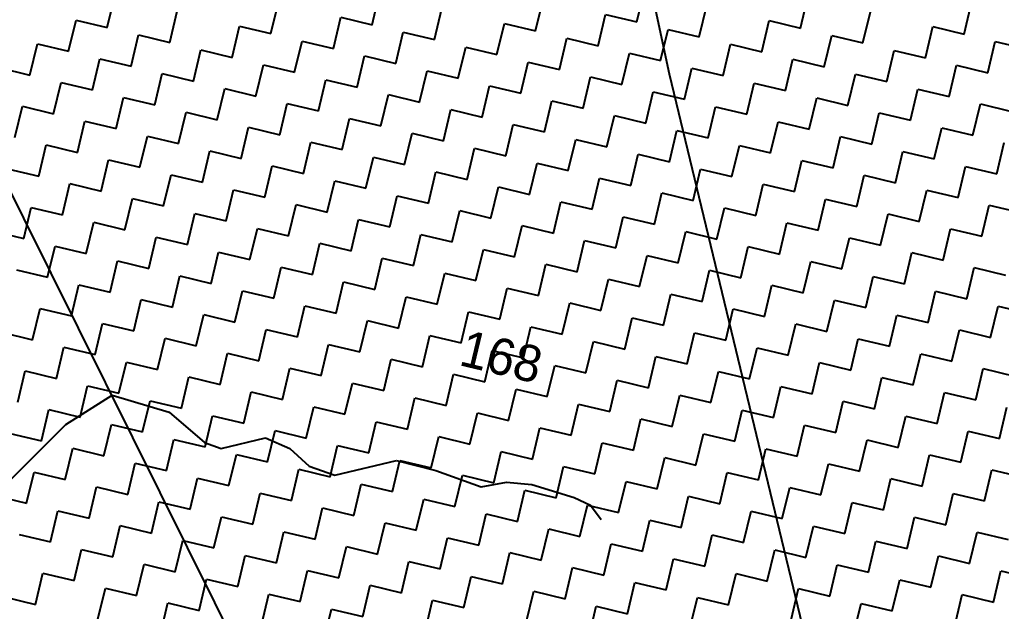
# Model space of a CAD drawing. Header units: metres. Extents: x 318142 to 321969, y 1858939 to 1863690.
# Drawn here: x 318582 to 319083, y 1861730 to 1862032 of the extents above; entities that cross this region are included whole.
import ezdxf

# ---------------------------------------------------------------- set-up
doc = ezdxf.new("R2010")
doc.units = ezdxf.units.M
for name, color, linetype in [('LINE_WATER', 4, 'Continuous'), ('POLY_HATCH', 12, 'Continuous'), ('POLY_PARCEL', 6, 'Continuous'), ('TEXT_PARCEL', 7, 'Continuous')]:
    doc.layers.add(name, color=color, linetype=linetype)
doc.styles.add('TEXT_MAP', font='')
doc.styles.get('TEXT_MAP').set_extended_font_data('Kruti Dev 050')

msp = doc.modelspace()

# ---------------------------------------------------------------- linework, layer by layer
at = {"layer": 'LINE_WATER'}
for p, q in [((318605.4, 1861825.58), (318628.99, 1861840.58)), ((318628.99, 1861840.58), (318658.14, 1861831.79)), ((318658.14, 1861831.79), (318676.31, 1861816.28)), ((318571.86, 1861791.96), (318605.4, 1861825.58)), ((318684.72, 1861813.21), (318707.48, 1861818.61)), ((318707.48, 1861818.61), (318719.82, 1861813.2)), ((318676.31, 1861816.28), (318684.72, 1861813.21)), ((318719.82, 1861813.2), (318729.68, 1861804.27)), ((318729.68, 1861804.27), (318742.89, 1861799.53)), ((318742.89, 1861799.53), (318774.26, 1861807.12)), ((318774.26, 1861807.12), (318794.47, 1861801.93)), ((318794.47, 1861801.93), (318817.58, 1861793.58)), ((318817.58, 1861793.58), (318830.57, 1861796.02)), ((318830.57, 1861796.02), (318843.44, 1861794.87)), ((318843.44, 1861794.87), (318865.18, 1861788.16)), ((318865.18, 1861788.16), (318873.39, 1861784.24)), ((318873.39, 1861784.24), (318878.89, 1861777.02))]:
    msp.add_line(p, q, dxfattribs=at)
at = {"layer": 'POLY_HATCH', "linetype": 'Continuous'}
for p, q in [((318626.55, 1862028.44), (318630.36, 1862044.4)), ((318761.84, 1862029.86), (318765.66, 1862045.82)), ((318897.14, 1862031.28), (318900.95, 1862047.24)), ((318710.15, 1862025.34), (318713.97, 1862041.3)), ((318845.45, 1862026.76), (318849.26, 1862042.72)), ((318929.05, 1862023.66), (318932.87, 1862039.62)), ((318980.74, 1862028.18), (318984.55, 1862044.14)), ((319064.35, 1862025.08), (319068.16, 1862041.04)), ((318658.47, 1862020.82), (318662.28, 1862036.78)), ((318793.76, 1862022.24), (318797.57, 1862038.2)), ((318877.37, 1862019.14), (318881.18, 1862035.1)), ((318881.18, 1862035.1), (318897.14, 1862031.28)), ((319012.66, 1862020.56), (319016.47, 1862036.52)), ((318606.78, 1862016.3), (318610.59, 1862032.25)), ((318610.59, 1862032.25), (318626.55, 1862028.44)), ((318742.07, 1862017.72), (318745.88, 1862033.67)), ((318745.88, 1862033.67), (318761.84, 1862029.86)), ((318825.68, 1862014.61), (318829.49, 1862030.57)), ((318829.49, 1862030.57), (318845.45, 1862026.76)), ((318960.97, 1862016.03), (318964.78, 1862031.99)), ((318964.78, 1862031.99), (318980.74, 1862028.18)), ((318638.7, 1862008.67), (318642.51, 1862024.63)), ((318642.51, 1862024.63), (318658.47, 1862020.82)), ((318690.38, 1862013.19), (318694.2, 1862029.15)), ((318694.2, 1862029.15), (318710.15, 1862025.34)), ((318773.99, 1862010.09), (318777.8, 1862026.05)), ((318777.8, 1862026.05), (318793.76, 1862022.24)), ((318909.28, 1862011.51), (318913.1, 1862027.47)), ((318913.1, 1862027.47), (318929.05, 1862023.66)), ((318992.89, 1862008.41), (318996.7, 1862024.37)), ((318996.7, 1862024.37), (319012.66, 1862020.56)), ((319044.58, 1862012.93), (319048.39, 1862028.89)), ((319048.39, 1862028.89), (319064.35, 1862025.08)), ((318587.01, 1862004.15), (318590.82, 1862020.11)), ((318590.82, 1862020.11), (318606.78, 1862016.3)), ((318722.3, 1862005.57), (318726.11, 1862021.53)), ((318726.11, 1862021.53), (318742.07, 1862017.72)), ((318857.59, 1862006.99), (318861.41, 1862022.95)), ((318861.41, 1862022.95), (318877.37, 1862019.14)), ((318941.2, 1862003.89), (318945.01, 1862019.85)), ((318945.01, 1862019.85), (318960.97, 1862016.03)), ((319076.49, 1862005.31), (319080.31, 1862021.27)), ((319080.31, 1862021.27), (319096.26, 1862017.46)), ((318670.61, 1862001.05), (318674.43, 1862017.01)), ((318674.43, 1862017.01), (318690.38, 1862013.19)), ((318805.91, 1862002.47), (318809.72, 1862018.43)), ((318809.72, 1862018.43), (318825.68, 1862014.61)), ((318889.51, 1861999.37), (318893.32, 1862015.32)), ((318893.32, 1862015.32), (318909.28, 1862011.51)), ((319024.81, 1862000.79), (319028.62, 1862016.75)), ((319028.62, 1862016.75), (319044.58, 1862012.93)), ((318618.93, 1861996.52), (318622.74, 1862012.48)), ((318622.74, 1862012.48), (318638.7, 1862008.67)), ((318702.53, 1861993.42), (318706.34, 1862009.38)), ((318706.34, 1862009.38), (318722.3, 1862005.57)), ((318754.22, 1861997.95), (318758.03, 1862013.9)), ((318758.03, 1862013.9), (318773.99, 1862010.09)), ((318837.82, 1861994.84), (318841.64, 1862010.8)), ((318841.64, 1862010.8), (318857.59, 1862006.99)), ((318973.12, 1861996.26), (318976.93, 1862012.22)), ((318976.93, 1862012.22), (318992.89, 1862008.41)), ((318571.05, 1862007.96), (318587.01, 1862004.15)), ((318650.84, 1861988.9), (318654.65, 1862004.86)), ((318654.65, 1862004.86), (318670.61, 1862001.05)), ((318786.14, 1861990.32), (318789.95, 1862006.28)), ((318789.95, 1862006.28), (318805.91, 1862002.47)), ((318921.43, 1861991.74), (318925.24, 1862007.7)), ((318925.24, 1862007.7), (318941.2, 1862003.89)), ((319005.04, 1861988.64), (319008.85, 1862004.6)), ((319008.85, 1862004.6), (319024.81, 1862000.79)), ((319056.72, 1861993.16), (319060.54, 1862009.12)), ((319060.54, 1862009.12), (319076.49, 1862005.31)), ((318599.15, 1861984.38), (318602.97, 1862000.34)), ((318602.97, 1862000.34), (318618.93, 1861996.52)), ((318734.45, 1861985.8), (318738.26, 1862001.76)), ((318738.26, 1862001.76), (318754.22, 1861997.95)), ((318869.74, 1861987.22), (318873.55, 1862003.18)), ((318873.55, 1862003.18), (318889.51, 1861999.37)), ((318953.35, 1861984.12), (318957.16, 1862000.08)), ((318957.16, 1862000.08), (318973.12, 1861996.26)), ((318682.76, 1861981.28), (318686.57, 1861997.23)), ((318686.57, 1861997.23), (318702.53, 1861993.42)), ((318818.05, 1861982.7), (318821.87, 1861998.66)), ((318821.87, 1861998.66), (318837.82, 1861994.84)), ((318901.66, 1861979.6), (318905.47, 1861995.55)), ((318905.47, 1861995.55), (318921.43, 1861991.74)), ((319036.95, 1861981.02), (319040.76, 1861996.97)), ((319040.76, 1861996.97), (319056.72, 1861993.16)), ((318631.07, 1861976.75), (318634.88, 1861992.71)), ((318634.88, 1861992.71), (318650.84, 1861988.9)), ((318714.68, 1861973.65), (318718.49, 1861989.61)), ((318718.49, 1861989.61), (318734.45, 1861985.8)), ((318766.37, 1861978.17), (318770.18, 1861994.13)), ((318770.18, 1861994.13), (318786.14, 1861990.32)), ((318849.97, 1861975.07), (318853.78, 1861991.03)), ((318853.78, 1861991.03), (318869.74, 1861987.22)), ((318985.26, 1861976.49), (318989.08, 1861992.45)), ((318989.08, 1861992.45), (319005.04, 1861988.64)), ((319068.87, 1861973.39), (319072.68, 1861989.35)), ((319072.68, 1861989.35), (319088.64, 1861985.54)), ((318579.38, 1861972.23), (318583.2, 1861988.19)), ((318583.2, 1861988.19), (318599.15, 1861984.38)), ((318662.99, 1861969.13), (318666.8, 1861985.09)), ((318666.8, 1861985.09), (318682.76, 1861981.28)), ((318798.28, 1861970.55), (318802.09, 1861986.51)), ((318802.09, 1861986.51), (318818.05, 1861982.7)), ((318933.58, 1861971.97), (318937.39, 1861987.93)), ((318937.39, 1861987.93), (318953.35, 1861984.12)), ((319017.18, 1861968.87), (319020.99, 1861984.83)), ((319020.99, 1861984.83), (319036.95, 1861981.02)), ((318611.3, 1861964.61), (318615.11, 1861980.57)), ((318615.11, 1861980.57), (318631.07, 1861976.75)), ((318746.59, 1861966.03), (318750.41, 1861981.99)), ((318750.41, 1861981.99), (318766.37, 1861978.17)), ((318881.89, 1861967.45), (318885.7, 1861983.41)), ((318885.7, 1861983.41), (318901.66, 1861979.6)), ((318965.49, 1861964.35), (318969.31, 1861980.31)), ((318969.31, 1861980.31), (318985.26, 1861976.49)), ((318694.91, 1861961.51), (318698.72, 1861977.46)), ((318698.72, 1861977.46), (318714.68, 1861973.65)), ((318778.51, 1861958.4), (318782.32, 1861974.36)), ((318782.32, 1861974.36), (318798.28, 1861970.55)), ((318830.2, 1861962.93), (318834.01, 1861978.88)), ((318834.01, 1861978.88), (318849.97, 1861975.07)), ((318913.81, 1861959.82), (318917.62, 1861975.78)), ((318917.62, 1861975.78), (318933.58, 1861971.97)), ((319049.1, 1861961.24), (319052.91, 1861977.2)), ((319052.91, 1861977.2), (319068.87, 1861973.39)), ((318643.22, 1861956.98), (318647.03, 1861972.94)), ((318647.03, 1861972.94), (318662.99, 1861969.13)), ((318726.82, 1861953.88), (318730.64, 1861969.84)), ((318730.64, 1861969.84), (318746.59, 1861966.03)), ((318862.12, 1861955.3), (318865.93, 1861971.26)), ((318865.93, 1861971.26), (318881.89, 1861967.45)), ((318997.41, 1861956.72), (319001.22, 1861972.68)), ((319001.22, 1861972.68), (319017.18, 1861968.87)), ((319081.02, 1861953.62), (319084.83, 1861969.58)), ((318591.53, 1861952.46), (318595.34, 1861968.42)), ((318595.34, 1861968.42), (318611.3, 1861964.61)), ((318675.14, 1861949.36), (318678.95, 1861965.32)), ((318678.95, 1861965.32), (318694.91, 1861961.51)), ((318810.43, 1861950.78), (318814.24, 1861966.74)), ((318814.24, 1861966.74), (318830.2, 1861962.93)), ((318945.72, 1861952.2), (318949.53, 1861968.16)), ((318949.53, 1861968.16), (318965.49, 1861964.35)), ((319029.33, 1861949.1), (319033.14, 1861965.06)), ((319033.14, 1861965.06), (319049.1, 1861961.24)), ((318623.45, 1861944.84), (318627.26, 1861960.8)), ((318627.26, 1861960.8), (318643.22, 1861956.98)), ((318758.74, 1861946.26), (318762.55, 1861962.22)), ((318762.55, 1861962.22), (318778.51, 1861958.4)), ((318842.35, 1861943.16), (318846.16, 1861959.11)), ((318846.16, 1861959.11), (318862.12, 1861955.3)), ((318894.03, 1861947.68), (318897.85, 1861963.64)), ((318897.85, 1861963.64), (318913.81, 1861959.82)), ((318977.64, 1861944.58), (318981.45, 1861960.53)), ((318981.45, 1861960.53), (318997.41, 1861956.72)), ((318575.57, 1861956.27), (318591.53, 1861952.46)), ((318707.05, 1861941.73), (318710.87, 1861957.69)), ((318710.87, 1861957.69), (318726.82, 1861953.88)), ((318790.66, 1861938.63), (318794.47, 1861954.59)), ((318794.47, 1861954.59), (318810.43, 1861950.78)), ((318925.95, 1861940.05), (318929.76, 1861956.01)), ((318929.76, 1861956.01), (318945.72, 1861952.2)), ((319061.25, 1861941.47), (319065.06, 1861957.43)), ((319065.06, 1861957.43), (319081.02, 1861953.62)), ((318655.37, 1861937.21), (318659.18, 1861953.17)), ((318659.18, 1861953.17), (318675.14, 1861949.36)), ((318738.97, 1861934.11), (318742.78, 1861950.07)), ((318742.78, 1861950.07), (318758.74, 1861946.26)), ((318874.26, 1861935.53), (318878.08, 1861951.49)), ((318878.08, 1861951.49), (318894.03, 1861947.68)), ((319009.56, 1861936.95), (319013.37, 1861952.91)), ((319013.37, 1861952.91), (319029.33, 1861949.1)), ((318603.68, 1861932.69), (318607.49, 1861948.65)), ((318607.49, 1861948.65), (318623.45, 1861944.84)), ((318687.28, 1861929.59), (318691.09, 1861945.55)), ((318691.09, 1861945.55), (318707.05, 1861941.73)), ((318822.58, 1861931.01), (318826.39, 1861946.97)), ((318826.39, 1861946.97), (318842.35, 1861943.16)), ((318957.87, 1861932.43), (318961.68, 1861948.39)), ((318961.68, 1861948.39), (318977.64, 1861944.58)), ((319041.47, 1861929.33), (319045.29, 1861945.29)), ((319045.29, 1861945.29), (319061.25, 1861941.47)), ((318635.59, 1861925.07), (318639.41, 1861941.02)), ((318639.41, 1861941.02), (318655.37, 1861937.21)), ((318770.89, 1861926.49), (318774.7, 1861942.44)), ((318774.7, 1861942.44), (318790.66, 1861938.63)), ((318854.49, 1861923.38), (318858.31, 1861939.34)), ((318858.31, 1861939.34), (318874.26, 1861935.53)), ((318906.18, 1861927.91), (318909.99, 1861943.87)), ((318909.99, 1861943.87), (318925.95, 1861940.05)), ((318989.79, 1861924.81), (318993.6, 1861940.76)), ((318993.6, 1861940.76), (319009.56, 1861936.95)), ((318583.91, 1861920.54), (318587.72, 1861936.5)), ((318587.72, 1861936.5), (318603.68, 1861932.69)), ((318719.2, 1861921.96), (318723.01, 1861937.92)), ((318723.01, 1861937.92), (318738.97, 1861934.11)), ((318802.81, 1861918.86), (318806.62, 1861934.82)), ((318806.62, 1861934.82), (318822.58, 1861931.01)), ((318938.1, 1861920.28), (318941.91, 1861936.24)), ((318941.91, 1861936.24), (318957.87, 1861932.43)), ((319073.39, 1861921.7), (319077.2, 1861937.66)), ((319077.2, 1861937.66), (319093.16, 1861933.85)), ((318667.51, 1861917.44), (318671.32, 1861933.4)), ((318671.32, 1861933.4), (318687.28, 1861929.59)), ((318751.12, 1861914.34), (318754.93, 1861930.3)), ((318754.93, 1861930.3), (318770.89, 1861926.49)), ((318886.41, 1861915.76), (318890.22, 1861931.72)), ((318890.22, 1861931.72), (318906.18, 1861927.91)), ((319021.7, 1861917.18), (319025.52, 1861933.14)), ((319025.52, 1861933.14), (319041.47, 1861929.33)), ((318567.95, 1861924.36), (318583.91, 1861920.54)), ((318615.82, 1861912.92), (318619.64, 1861928.88)), ((318619.64, 1861928.88), (318635.59, 1861925.07)), ((318699.43, 1861909.82), (318703.24, 1861925.78)), ((318703.24, 1861925.78), (318719.2, 1861921.96)), ((318834.72, 1861911.24), (318838.53, 1861927.2)), ((318838.53, 1861927.2), (318854.49, 1861923.38)), ((318918.33, 1861908.14), (318922.14, 1861924.09)), ((318922.14, 1861924.09), (318938.1, 1861920.28)), ((318970.02, 1861912.66), (318973.83, 1861928.62)), ((318973.83, 1861928.62), (318989.79, 1861924.81)), ((319053.62, 1861909.56), (319057.43, 1861925.52)), ((319057.43, 1861925.52), (319073.39, 1861921.7)), ((318647.74, 1861905.29), (318651.55, 1861921.25)), ((318651.55, 1861921.25), (318667.51, 1861917.44)), ((318783.03, 1861906.72), (318786.85, 1861922.67)), ((318786.85, 1861922.67), (318802.81, 1861918.86)), ((318866.64, 1861903.61), (318870.45, 1861919.57)), ((318870.45, 1861919.57), (318886.41, 1861915.76)), ((319001.93, 1861905.03), (319005.75, 1861920.99)), ((319005.75, 1861920.99), (319021.7, 1861917.18)), ((318596.05, 1861900.77), (318599.86, 1861916.73)), ((318599.86, 1861916.73), (318615.82, 1861912.92)), ((318731.35, 1861902.19), (318735.16, 1861918.15)), ((318735.16, 1861918.15), (318751.12, 1861914.34)), ((318814.95, 1861899.09), (318818.76, 1861915.05)), ((318818.76, 1861915.05), (318834.72, 1861911.24)), ((318950.25, 1861900.51), (318954.06, 1861916.47)), ((318954.06, 1861916.47), (318970.02, 1861912.66)), ((318627.97, 1861893.15), (318631.78, 1861909.11)), ((318631.78, 1861909.11), (318647.74, 1861905.29)), ((318679.66, 1861897.67), (318683.47, 1861913.63)), ((318683.47, 1861913.63), (318699.43, 1861909.82)), ((318763.26, 1861894.57), (318767.08, 1861910.53)), ((318767.08, 1861910.53), (318783.03, 1861906.72)), ((318898.56, 1861895.99), (318902.37, 1861911.95)), ((318902.37, 1861911.95), (318918.33, 1861908.14)), ((319033.85, 1861897.41), (319037.66, 1861913.37)), ((319037.66, 1861913.37), (319053.62, 1861909.56)), ((318580.09, 1861904.58), (318596.05, 1861900.77)), ((318711.58, 1861890.05), (318715.39, 1861906.01)), ((318715.39, 1861906.01), (318731.35, 1861902.19)), ((318846.87, 1861891.47), (318850.68, 1861907.43)), ((318850.68, 1861907.43), (318866.64, 1861903.61)), ((318930.47, 1861888.37), (318934.29, 1861904.32)), ((318934.29, 1861904.32), (318950.25, 1861900.51)), ((318982.16, 1861892.89), (318985.97, 1861908.85)), ((318985.97, 1861908.85), (319001.93, 1861905.03)), ((319065.77, 1861889.79), (319069.58, 1861905.74)), ((319069.58, 1861905.74), (319085.54, 1861901.93)), ((318659.89, 1861885.52), (318663.7, 1861901.48)), ((318663.7, 1861901.48), (318679.66, 1861897.67)), ((318795.18, 1861886.94), (318798.99, 1861902.9)), ((318798.99, 1861902.9), (318814.95, 1861899.09)), ((318878.79, 1861883.84), (318882.6, 1861899.8)), ((318882.6, 1861899.8), (318898.56, 1861895.99)), ((319014.08, 1861885.26), (319017.89, 1861901.22)), ((319017.89, 1861901.22), (319033.85, 1861897.41)), ((318608.2, 1861881), (318612.01, 1861896.96)), ((318612.01, 1861896.96), (318627.97, 1861893.15)), ((318691.8, 1861877.9), (318695.62, 1861893.86)), ((318695.62, 1861893.86), (318711.58, 1861890.05)), ((318743.49, 1861882.42), (318747.3, 1861898.38)), ((318747.3, 1861898.38), (318763.26, 1861894.57)), ((318827.1, 1861879.32), (318830.91, 1861895.28)), ((318830.91, 1861895.28), (318846.87, 1861891.47)), ((318962.39, 1861880.74), (318966.2, 1861896.7)), ((318966.2, 1861896.7), (318982.16, 1861892.89)), ((318640.12, 1861873.38), (318643.93, 1861889.34)), ((318643.93, 1861889.34), (318659.89, 1861885.52)), ((318775.41, 1861874.8), (318779.22, 1861890.76)), ((318779.22, 1861890.76), (318795.18, 1861886.94)), ((318910.7, 1861876.22), (318914.52, 1861892.18)), ((318914.52, 1861892.18), (318930.47, 1861888.37)), ((318994.31, 1861873.12), (318998.12, 1861889.08)), ((318998.12, 1861889.08), (319014.08, 1861885.26)), ((319046, 1861877.64), (319049.81, 1861893.6)), ((319049.81, 1861893.6), (319065.77, 1861889.79)), ((318588.43, 1861868.86), (318592.24, 1861884.81)), ((318592.24, 1861884.81), (318608.2, 1861881)), ((318723.72, 1861870.28), (318727.53, 1861886.23)), ((318727.53, 1861886.23), (318743.49, 1861882.42)), ((318859.02, 1861871.7), (318862.83, 1861887.66)), ((318862.83, 1861887.66), (318878.79, 1861883.84)), ((318942.62, 1861868.59), (318946.43, 1861884.55)), ((318946.43, 1861884.55), (318962.39, 1861880.74)), ((319077.91, 1861870.02), (319081.73, 1861885.97)), ((319081.73, 1861885.97), (319097.69, 1861882.16)), ((318672.03, 1861865.75), (318675.85, 1861881.71)), ((318675.85, 1861881.71), (318691.8, 1861877.9)), ((318807.33, 1861867.17), (318811.14, 1861883.13)), ((318811.14, 1861883.13), (318827.1, 1861879.32)), ((318890.93, 1861864.07), (318894.74, 1861880.03)), ((318894.74, 1861880.03), (318910.7, 1861876.22)), ((319026.23, 1861865.49), (319030.04, 1861881.45)), ((319030.04, 1861881.45), (319046, 1861877.64)), ((318620.35, 1861861.23), (318624.16, 1861877.19)), ((318624.16, 1861877.19), (318640.12, 1861873.38)), ((318703.95, 1861858.13), (318707.76, 1861874.09)), ((318707.76, 1861874.09), (318723.72, 1861870.28)), ((318755.64, 1861862.65), (318759.45, 1861878.61)), ((318759.45, 1861878.61), (318775.41, 1861874.8)), ((318839.24, 1861859.55), (318843.06, 1861875.51)), ((318843.06, 1861875.51), (318859.02, 1861871.7)), ((318974.54, 1861860.97), (318978.35, 1861876.93)), ((318978.35, 1861876.93), (318994.31, 1861873.12)), ((319058.14, 1861857.87), (319061.96, 1861873.83)), ((319061.96, 1861873.83), (319077.91, 1861870.02)), ((318572.47, 1861872.67), (318588.43, 1861868.86)), ((318652.26, 1861853.61), (318656.08, 1861869.57)), ((318656.08, 1861869.57), (318672.03, 1861865.75)), ((318787.56, 1861855.03), (318791.37, 1861870.99)), ((318791.37, 1861870.99), (318807.33, 1861867.17)), ((318922.85, 1861856.45), (318926.66, 1861872.41)), ((318926.66, 1861872.41), (318942.62, 1861868.59)), ((319006.46, 1861853.35), (319010.27, 1861869.3)), ((319010.27, 1861869.3), (319026.23, 1861865.49)), ((318600.58, 1861849.08), (318604.39, 1861865.04)), ((318604.39, 1861865.04), (318620.35, 1861861.23)), ((318735.87, 1861850.51), (318739.68, 1861866.46)), ((318739.68, 1861866.46), (318755.64, 1861862.65)), ((318871.16, 1861851.93), (318874.97, 1861867.88)), ((318874.97, 1861867.88), (318890.93, 1861864.07)), ((318954.77, 1861848.82), (318958.58, 1861864.78)), ((318958.58, 1861864.78), (318974.54, 1861860.97)), ((318684.18, 1861845.98), (318687.99, 1861861.94)), ((318687.99, 1861861.94), (318703.95, 1861858.13)), ((318767.79, 1861842.88), (318771.6, 1861858.84)), ((318771.6, 1861858.84), (318787.56, 1861855.03)), ((318819.47, 1861847.4), (318823.29, 1861863.36)), ((318823.29, 1861863.36), (318839.24, 1861859.55)), ((318903.08, 1861844.3), (318906.89, 1861860.26)), ((318906.89, 1861860.26), (318922.85, 1861856.45)), ((319038.37, 1861845.72), (319042.19, 1861861.68)), ((319042.19, 1861861.68), (319058.14, 1861857.87)), ((318632.49, 1861841.46), (318636.3, 1861857.42)), ((318636.3, 1861857.42), (318652.26, 1861853.61)), ((318716.1, 1861838.36), (318719.91, 1861854.32)), ((318719.91, 1861854.32), (318735.87, 1861850.51)), ((318851.39, 1861839.78), (318855.2, 1861855.74)), ((318855.2, 1861855.74), (318871.16, 1861851.93)), ((318986.68, 1861841.2), (318990.5, 1861857.16)), ((318990.5, 1861857.16), (319006.46, 1861853.35)), ((319070.29, 1861838.1), (319074.1, 1861854.06)), ((319074.1, 1861854.06), (319090.06, 1861850.24)), ((318580.8, 1861836.94), (318584.62, 1861852.9)), ((318584.62, 1861852.9), (318600.58, 1861849.08)), ((318664.41, 1861833.84), (318668.22, 1861849.79)), ((318668.22, 1861849.79), (318684.18, 1861845.98)), ((318799.7, 1861835.26), (318803.52, 1861851.22)), ((318803.52, 1861851.22), (318819.47, 1861847.4)), ((318935, 1861836.68), (318938.81, 1861852.64)), ((318938.81, 1861852.64), (318954.77, 1861848.82)), ((319018.6, 1861833.58), (319022.41, 1861849.53)), ((319022.41, 1861849.53), (319038.37, 1861845.72)), ((318612.72, 1861829.31), (318616.53, 1861845.27)), ((318616.53, 1861845.27), (318632.49, 1861841.46)), ((318748.02, 1861830.73), (318751.83, 1861846.69)), ((318751.83, 1861846.69), (318767.79, 1861842.88)), ((318883.31, 1861832.15), (318887.12, 1861848.11)), ((318887.12, 1861848.11), (318903.08, 1861844.3)), ((318966.91, 1861829.05), (318970.73, 1861845.01)), ((318970.73, 1861845.01), (318986.68, 1861841.2)), ((318696.33, 1861826.21), (318700.14, 1861842.17)), ((318700.14, 1861842.17), (318716.1, 1861838.36)), ((318779.93, 1861823.11), (318783.74, 1861839.07)), ((318783.74, 1861839.07), (318799.7, 1861835.26)), ((318831.62, 1861827.63), (318835.43, 1861843.59)), ((318835.43, 1861843.59), (318851.39, 1861839.78)), ((318915.23, 1861824.53), (318919.04, 1861840.49)), ((318919.04, 1861840.49), (318935, 1861836.68)), ((319050.52, 1861825.95), (319054.33, 1861841.91)), ((319054.33, 1861841.91), (319070.29, 1861838.1)), ((318644.64, 1861821.69), (318648.45, 1861837.65)), ((318648.45, 1861837.65), (318664.41, 1861833.84)), ((318728.24, 1861818.59), (318732.06, 1861834.55)), ((318732.06, 1861834.55), (318748.02, 1861830.73)), ((318863.54, 1861820.01), (318867.35, 1861835.97)), ((318867.35, 1861835.97), (318883.31, 1861832.15)), ((318998.83, 1861821.43), (319002.64, 1861837.39)), ((319002.64, 1861837.39), (319018.6, 1861833.58)), ((319082.44, 1861818.33), (319086.25, 1861834.29)), ((318592.95, 1861817.17), (318596.76, 1861833.13)), ((318596.76, 1861833.13), (318612.72, 1861829.31)), ((318676.56, 1861814.07), (318680.37, 1861830.02)), ((318680.37, 1861830.02), (318696.33, 1861826.21)), ((318811.85, 1861815.49), (318815.66, 1861831.44)), ((318815.66, 1861831.44), (318831.62, 1861827.63)), ((318947.14, 1861816.91), (318950.96, 1861832.87)), ((318950.96, 1861832.87), (318966.91, 1861829.05)), ((319030.75, 1861813.8), (319034.56, 1861829.76)), ((319034.56, 1861829.76), (319050.52, 1861825.95)), ((318624.87, 1861809.54), (318628.68, 1861825.5)), ((318628.68, 1861825.5), (318644.64, 1861821.69)), ((318760.16, 1861810.96), (318763.97, 1861826.92)), ((318763.97, 1861826.92), (318779.93, 1861823.11)), ((318843.77, 1861807.86), (318847.58, 1861823.82)), ((318847.58, 1861823.82), (318863.54, 1861820.01)), ((318895.46, 1861812.38), (318899.27, 1861828.34)), ((318899.27, 1861828.34), (318915.23, 1861824.53)), ((318979.06, 1861809.28), (318982.87, 1861825.24)), ((318982.87, 1861825.24), (318998.83, 1861821.43)), ((318576.99, 1861820.98), (318592.95, 1861817.17)), ((318708.47, 1861806.44), (318712.29, 1861822.4)), ((318712.29, 1861822.4), (318728.24, 1861818.59)), ((318792.08, 1861803.34), (318795.89, 1861819.3)), ((318795.89, 1861819.3), (318811.85, 1861815.49)), ((318927.37, 1861804.76), (318931.18, 1861820.72)), ((318931.18, 1861820.72), (318947.14, 1861816.91)), ((319062.67, 1861806.18), (319066.48, 1861822.14)), ((319066.48, 1861822.14), (319082.44, 1861818.33)), ((318656.79, 1861801.92), (318660.6, 1861817.88)), ((318660.6, 1861817.88), (318676.56, 1861814.07)), ((318740.39, 1861798.82), (318744.2, 1861814.78)), ((318744.2, 1861814.78), (318760.16, 1861810.96)), ((318875.68, 1861800.24), (318879.5, 1861816.2)), ((318879.5, 1861816.2), (318895.46, 1861812.38)), ((319010.98, 1861801.66), (319014.79, 1861817.62)), ((319014.79, 1861817.62), (319030.75, 1861813.8)), ((318605.1, 1861797.4), (318608.91, 1861813.36)), ((318608.91, 1861813.36), (318624.87, 1861809.54)), ((318688.7, 1861794.29), (318692.52, 1861810.25)), ((318692.52, 1861810.25), (318708.47, 1861806.44)), ((318824, 1861795.72), (318827.81, 1861811.67)), ((318827.81, 1861811.67), (318843.77, 1861807.86)), ((318907.6, 1861792.61), (318911.41, 1861808.57)), ((318911.41, 1861808.57), (318927.37, 1861804.76)), ((318959.29, 1861797.14), (318963.1, 1861813.09)), ((318963.1, 1861813.09), (318979.06, 1861809.28)), ((319042.9, 1861794.03), (319046.71, 1861809.99)), ((319046.71, 1861809.99), (319062.67, 1861806.18)), ((318637.01, 1861789.77), (318640.83, 1861805.73)), ((318640.83, 1861805.73), (318656.79, 1861801.92)), ((318772.31, 1861791.19), (318776.12, 1861807.15)), ((318776.12, 1861807.15), (318792.08, 1861803.34)), ((318855.91, 1861788.09), (318859.73, 1861804.05)), ((318859.73, 1861804.05), (318875.68, 1861800.24)), ((318991.21, 1861789.51), (318995.02, 1861805.47)), ((318995.02, 1861805.47), (319010.98, 1861801.66)), ((318585.33, 1861785.25), (318589.14, 1861801.21)), ((318589.14, 1861801.21), (318605.1, 1861797.4)), ((318720.62, 1861786.67), (318724.43, 1861802.63)), ((318724.43, 1861802.63), (318740.39, 1861798.82)), ((318804.23, 1861783.57), (318808.04, 1861799.53)), ((318808.04, 1861799.53), (318824, 1861795.72)), ((318939.52, 1861784.99), (318943.33, 1861800.95)), ((318943.33, 1861800.95), (318959.29, 1861797.14)), ((319074.81, 1861786.41), (319078.62, 1861802.37)), ((319078.62, 1861802.37), (319094.58, 1861798.56)), ((318617.24, 1861777.63), (318621.06, 1861793.58)), ((318621.06, 1861793.58), (318637.01, 1861789.77)), ((318668.93, 1861782.15), (318672.74, 1861798.11)), ((318672.74, 1861798.11), (318688.7, 1861794.29)), ((318752.54, 1861779.05), (318756.35, 1861795)), ((318756.35, 1861795), (318772.31, 1861791.19)), ((318887.83, 1861780.47), (318891.64, 1861796.43)), ((318891.64, 1861796.43), (318907.6, 1861792.61)), ((319023.12, 1861781.89), (319026.94, 1861797.85)), ((319026.94, 1861797.85), (319042.9, 1861794.03)), ((318569.37, 1861789.06), (318585.33, 1861785.25)), ((318700.85, 1861774.52), (318704.66, 1861790.48)), ((318704.66, 1861790.48), (318720.62, 1861786.67)), ((318836.14, 1861775.94), (318839.96, 1861791.9)), ((318839.96, 1861791.9), (318855.91, 1861788.09)), ((318919.75, 1861772.84), (318923.56, 1861788.8)), ((318923.56, 1861788.8), (318939.52, 1861784.99)), ((318971.44, 1861777.37), (318975.25, 1861793.32)), ((318975.25, 1861793.32), (318991.21, 1861789.51)), ((319055.04, 1861774.26), (319058.85, 1861790.22)), ((319058.85, 1861790.22), (319074.81, 1861786.41)), ((318649.16, 1861770), (318652.97, 1861785.96)), ((318652.97, 1861785.96), (318668.93, 1861782.15)), ((318784.45, 1861771.42), (318788.27, 1861787.38)), ((318788.27, 1861787.38), (318804.23, 1861783.57)), ((318868.06, 1861768.32), (318871.87, 1861784.28)), ((318871.87, 1861784.28), (318887.83, 1861780.47)), ((319003.35, 1861769.74), (319007.17, 1861785.7)), ((319007.17, 1861785.7), (319023.12, 1861781.89)), ((318597.47, 1861765.48), (318601.29, 1861781.44)), ((318601.29, 1861781.44), (318617.24, 1861777.63)), ((318732.77, 1861766.9), (318736.58, 1861782.86)), ((318736.58, 1861782.86), (318752.54, 1861779.05)), ((318816.37, 1861763.8), (318820.18, 1861779.76)), ((318820.18, 1861779.76), (318836.14, 1861775.94)), ((318951.67, 1861765.22), (318955.48, 1861781.18)), ((318955.48, 1861781.18), (318971.44, 1861777.37)), ((318629.39, 1861757.85), (318633.2, 1861773.81)), ((318633.2, 1861773.81), (318649.16, 1861770)), ((318681.08, 1861762.38), (318684.89, 1861778.34)), ((318684.89, 1861778.34), (318700.85, 1861774.52)), ((318764.68, 1861759.28), (318768.5, 1861775.23)), ((318768.5, 1861775.23), (318784.45, 1861771.42)), ((318899.98, 1861760.7), (318903.79, 1861776.65)), ((318903.79, 1861776.65), (318919.75, 1861772.84)), ((318983.58, 1861757.59), (318987.4, 1861773.55)), ((318987.4, 1861773.55), (319003.35, 1861769.74)), ((319035.27, 1861762.12), (319039.08, 1861778.08)), ((319039.08, 1861778.08), (319055.04, 1861774.26)), ((318581.51, 1861769.29), (318597.47, 1861765.48)), ((318713, 1861754.75), (318716.81, 1861770.71)), ((318716.81, 1861770.71), (318732.77, 1861766.9)), ((318848.29, 1861756.17), (318852.1, 1861772.13)), ((318852.1, 1861772.13), (318868.06, 1861768.32)), ((318931.89, 1861753.07), (318935.71, 1861769.03)), ((318935.71, 1861769.03), (318951.67, 1861765.22)), ((319067.19, 1861754.49), (319071, 1861770.45)), ((319071, 1861770.45), (319086.96, 1861766.64)), ((318661.31, 1861750.23), (318665.12, 1861766.19)), ((318665.12, 1861766.19), (318681.08, 1861762.38)), ((318796.6, 1861751.65), (318800.41, 1861767.61)), ((318800.41, 1861767.61), (318816.37, 1861763.8)), ((318880.21, 1861748.55), (318884.02, 1861764.51)), ((318884.02, 1861764.51), (318899.98, 1861760.7)), ((319015.5, 1861749.97), (319019.31, 1861765.93)), ((319019.31, 1861765.93), (319035.27, 1861762.12)), ((318609.62, 1861745.71), (318613.43, 1861761.67)), ((318613.43, 1861761.67), (318629.39, 1861757.85)), ((318693.23, 1861742.61), (318697.04, 1861758.57)), ((318697.04, 1861758.57), (318713, 1861754.75)), ((318744.91, 1861747.13), (318748.73, 1861763.09)), ((318748.73, 1861763.09), (318764.68, 1861759.28)), ((318828.52, 1861744.03), (318832.33, 1861759.99)), ((318832.33, 1861759.99), (318848.29, 1861756.17)), ((318963.81, 1861745.45), (318967.62, 1861761.41)), ((318967.62, 1861761.41), (318983.58, 1861757.59)), ((318641.54, 1861738.08), (318645.35, 1861754.04)), ((318645.35, 1861754.04), (318661.31, 1861750.23)), ((318776.83, 1861739.5), (318780.64, 1861755.46)), ((318780.64, 1861755.46), (318796.6, 1861751.65)), ((318912.12, 1861740.93), (318915.94, 1861756.88)), ((318915.94, 1861756.88), (318931.89, 1861753.07)), ((318995.73, 1861737.82), (318999.54, 1861753.78)), ((318999.54, 1861753.78), (319015.5, 1861749.97)), ((319047.42, 1861742.35), (319051.23, 1861758.3)), ((319051.23, 1861758.3), (319067.19, 1861754.49)), ((318589.85, 1861733.56), (318593.66, 1861749.52)), ((318593.66, 1861749.52), (318609.62, 1861745.71)), ((318725.14, 1861734.98), (318728.95, 1861750.94)), ((318728.95, 1861750.94), (318744.91, 1861747.13)), ((318860.44, 1861736.4), (318864.25, 1861752.36)), ((318864.25, 1861752.36), (318880.21, 1861748.55)), ((318944.04, 1861733.3), (318947.85, 1861749.26)), ((318947.85, 1861749.26), (318963.81, 1861745.45)), ((319079.34, 1861734.72), (319083.15, 1861750.68)), ((319083.15, 1861750.68), (319099.11, 1861746.87)), ((318673.45, 1861730.46), (318677.27, 1861746.42)), ((318677.27, 1861746.42), (318693.23, 1861742.61)), ((318808.75, 1861731.88), (318812.56, 1861747.84)), ((318812.56, 1861747.84), (318828.52, 1861744.03)), ((318892.35, 1861728.78), (318896.17, 1861744.74)), ((318896.17, 1861744.74), (318912.12, 1861740.93)), ((319027.65, 1861730.2), (319031.46, 1861746.16)), ((319031.46, 1861746.16), (319047.42, 1861742.35)), ((318621.77, 1861725.94), (318625.58, 1861741.9)), ((318625.58, 1861741.9), (318641.54, 1861738.08)), ((318705.37, 1861722.84), (318709.18, 1861738.79)), ((318709.18, 1861738.79), (318725.14, 1861734.98)), ((318757.06, 1861727.36), (318760.87, 1861743.32)), ((318760.87, 1861743.32), (318776.83, 1861739.5)), ((318840.67, 1861724.26), (318844.48, 1861740.22)), ((318844.48, 1861740.22), (318860.44, 1861736.4)), ((318975.96, 1861725.68), (318979.77, 1861741.64)), ((318979.77, 1861741.64), (318995.73, 1861737.82)), ((319059.56, 1861722.58), (319063.38, 1861738.53)), ((319063.38, 1861738.53), (319079.34, 1861734.72)), ((318573.89, 1861737.37), (318589.85, 1861733.56)), ((318653.68, 1861718.31), (318657.5, 1861734.27)), ((318657.5, 1861734.27), (318673.45, 1861730.46)), ((318788.98, 1861719.73), (318792.79, 1861735.69)), ((318792.79, 1861735.69), (318808.75, 1861731.88)), ((318924.27, 1861721.15), (318928.08, 1861737.11)), ((318928.08, 1861737.11), (318944.04, 1861733.3)), ((319007.88, 1861718.05), (319011.69, 1861734.01)), ((319011.69, 1861734.01), (319027.65, 1861730.2)), ((318737.29, 1861715.21), (318741.1, 1861731.17)), ((318741.1, 1861731.17), (318757.06, 1861727.36)), ((318872.58, 1861716.63), (318876.39, 1861732.59)), ((318876.39, 1861732.59), (318892.35, 1861728.78))]:
    msp.add_line(p, q, dxfattribs=at)
at = {"layer": 'POLY_PARCEL'}
for p, q in [((318913.88, 1862004.57), (318888.8, 1862121.47)), ((318990.27, 1861687.57), (318913.88, 1862004.57)), ((318547.79, 1862003.09), (318681.28, 1861734.59)), ((318681.28, 1861734.59), (318723.48, 1861649.44))]:
    msp.add_line(p, q, dxfattribs=at)

# ---------------------------------------------------------------- texts
at = {"layer": 'TEXT_PARCEL', "style": 'TEXT_MAP'}
msp.add_text('168', height=18.604, rotation=346.5653, dxfattribs=at).set_placement((318805.63, 1861855.99))

doc.saveas('drawing.dxf')
